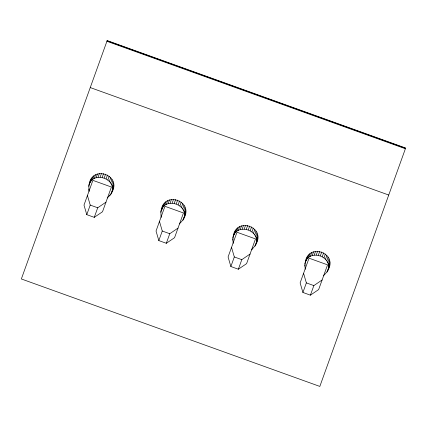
<?xml version="1.0" encoding="UTF-8"?>
<svg xmlns="http://www.w3.org/2000/svg" width="427" height="427" viewBox="0 0 427 427"><rect width="100%" height="100%" fill="white"/><g stroke="black" fill="none" stroke-linecap="round" stroke-linejoin="round"><path stroke-width="0.64" d="M107.225 198.005C130.555 175.945 85.208 159.623 89.126 191.488M89.11 184.405C93.855 170.667 116.854 178.945 111.751 192.556M179.271 223.94C202.601 201.886 157.253 185.558 161.171 217.423M161.95 209.748L162.522 206.556M183.797 218.496C188.899 204.885 165.9 196.607 161.155 210.34M233.217 243.363C229.299 211.498 274.646 227.826 251.316 249.88M255.842 244.431C260.945 230.826 237.946 222.542 233.201 236.28M305.262 269.304C301.35 237.439 346.692 253.761 323.362 275.821M305.246 262.221C309.991 248.482 332.991 256.76 327.893 270.371M89.985 182.505L90.476 180.616M234.081 234.38L234.567 232.491M306.127 260.321L306.613 258.431M88.624 186.295L89.793 183.044M89.937 182.639L91.303 178.849M91.09 181.048L92.451 177.258M88.731 190.212L89.12 189.129M92.52 179.687L93.887 175.897M94.196 178.593L95.557 174.803M96.059 177.797L97.42 174.008M98.05 177.328L99.416 173.538M100.121 177.194L101.482 173.405M86.777 214.648L83.991 205.088L92.889 180.359L111.415 187.031L102.517 211.755L94.271 217.348L86.777 214.648L90.22 205.077L87.434 195.518M102.197 177.408L103.564 173.618M104.22 177.952L105.586 174.163M106.131 178.822L107.492 175.033M94.271 217.348L97.719 207.778L105.96 202.184M107.866 179.98L109.227 176.196M109.376 181.4L110.737 177.611M110.609 183.039L111.975 179.249M111.538 184.838L112.904 181.048M112.13 186.748L113.497 182.959M109.771 195.913L110.161 194.829M112.365 188.713L113.731 184.923M110.924 194.322L113.603 186.877M160.669 212.23L163.349 204.789M163.135 206.988L164.496 203.199M164.566 205.627L165.932 201.838M166.242 204.528L167.603 200.743M168.105 203.732L169.466 199.948M170.101 203.263L171.462 199.473M172.166 203.135L173.533 199.345M158.823 240.588L156.036 231.023L164.934 206.3L183.461 212.966L174.563 237.695L166.316 243.283L158.823 240.588L162.265 231.018L159.479 221.453M174.243 203.343L175.609 199.553M176.266 203.892L177.632 200.103M178.176 204.757L179.537 200.973M166.316 243.283L169.765 233.718L178.006 228.125M179.911 205.921L181.272 202.131M181.422 207.341L182.783 203.551M182.66 208.974L184.021 205.184M183.583 210.773L184.95 206.988M184.176 212.683L185.542 208.894M184.411 214.648L185.777 210.858M182.969 220.263L184.138 217.012M184.283 216.606L185.649 212.817M232.715 238.17L235.394 230.724M232.587 240.129L232.977 239.045M235.181 232.928L236.547 229.139M236.611 231.562L237.978 227.772M238.287 230.468L239.648 226.678M240.15 229.673L241.511 225.883M242.146 229.203L243.507 225.413M244.212 229.069L245.578 225.28M230.868 266.523L228.082 256.963L236.985 232.235L255.511 238.906L246.609 263.63L238.362 269.223L230.868 266.523L234.316 256.958L231.525 247.393M246.288 229.283L247.655 225.493M248.311 229.833L249.678 226.043M250.222 230.697L251.583 226.908M238.362 269.223L241.81 259.653L250.051 254.06M251.957 231.861L253.323 228.071M253.467 233.281L254.828 229.491M254.705 234.914L256.067 231.124M255.634 236.713L256.995 232.923M252.432 249.149L252.821 248.066M256.221 238.624L257.588 234.834M256.456 240.588L257.823 236.798M255.015 246.198L256.184 242.952M256.333 242.541L257.695 238.752M304.761 264.11L307.44 256.664M304.632 266.064L305.022 264.98M307.226 258.863L308.593 255.074M308.657 257.502L310.023 253.713M310.333 256.408L311.694 252.619M312.196 255.613L313.557 251.823M314.192 255.143L315.553 251.354M316.258 255.01L317.624 251.22M302.914 292.463L300.128 282.898L309.031 258.175L327.557 264.847L318.654 289.57L310.408 295.164L302.914 292.463L306.362 282.893L303.57 273.328M318.334 255.218L319.7 251.434M320.357 255.768L321.723 251.978M322.268 256.638L323.634 252.848M310.408 295.164L313.856 285.594L322.097 280M324.002 257.796L325.369 254.006M325.513 259.216L326.874 255.426M326.751 260.849L328.112 257.065M327.68 262.653L329.041 258.863M328.267 264.564L329.633 260.774M328.502 266.523L329.868 262.738M327.061 272.138L329.74 264.692M112.285 190.533L113.118 188.766M184.331 216.473L185.163 214.706M256.376 242.408L257.209 240.641M328.699 267.761L329.254 266.581M107.081 40.832L405.559 148.292M106.921 41.275L405.399 148.735M90.257 87.572L388.73 195.032M90.22 205.077L97.719 207.778M162.265 231.018L169.765 233.718M234.316 256.958L241.81 259.653M306.362 282.893L313.856 285.594M107.172 40.581L21.35 278.964L319.828 386.419L405.65 148.036L107.172 40.581"/></g></svg>
